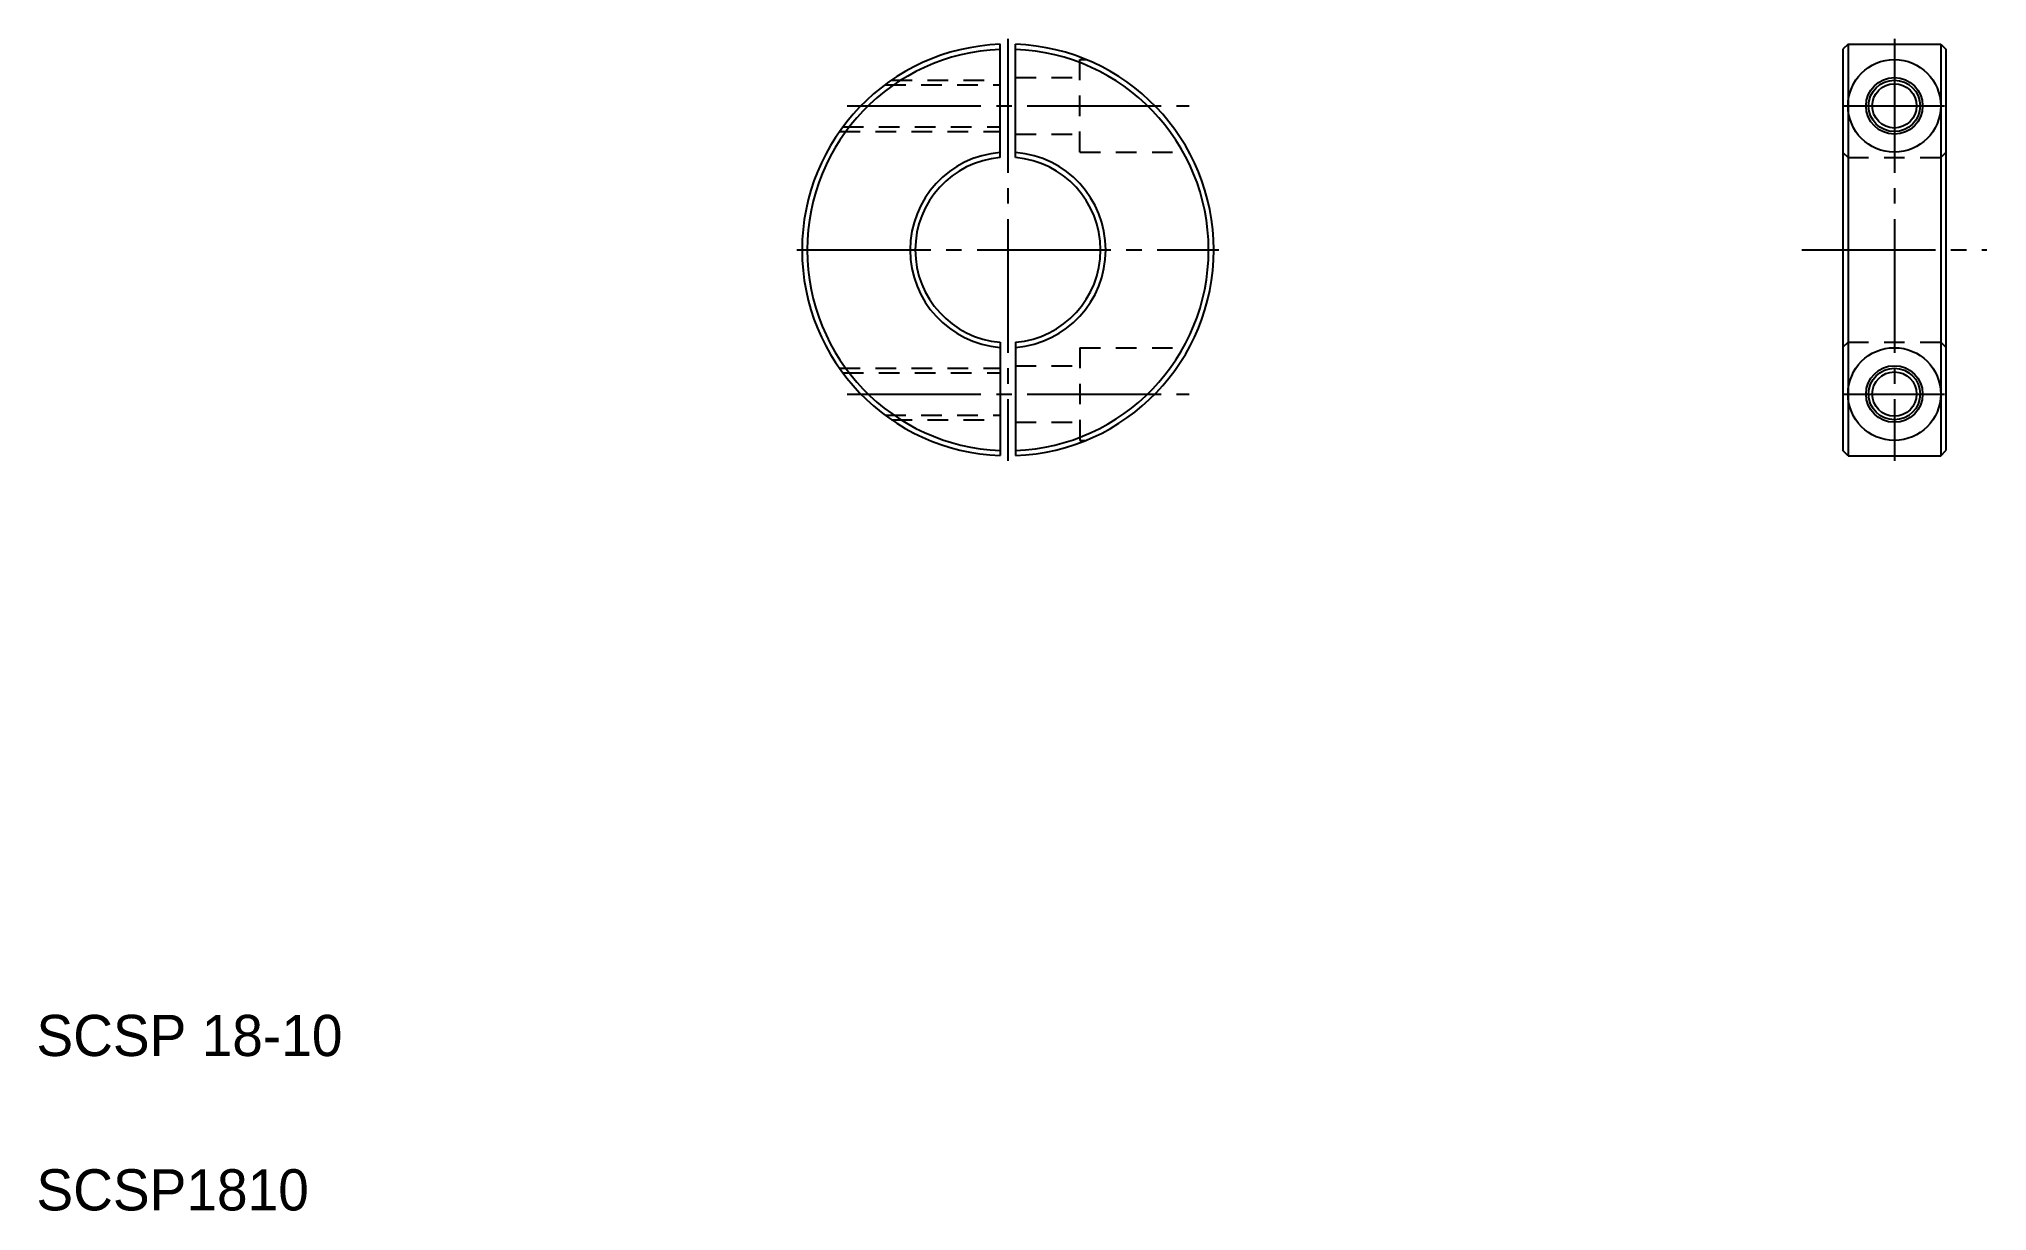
# Model space of a CAD drawing. Extents: x 39 to 228, y 114 to 228.
import ezdxf

# ---------------------------------------------------------------- set-up
doc = ezdxf.new("R2010")
doc.units = 0
doc.linetypes.add('CENTER', pattern=[17.5, 13, -1.5, 1.5, -1.5])
doc.linetypes.add('DASHED', pattern=[3.5, 2, -1.5])
doc.layers.get('0').update_dxf_attribs({"linetype": 'CONTINUOUS'})
doc.layers.add('CENTER', color=1, linetype='CENTER')

msp = doc.modelspace()

# ---------------------------------------------------------------- linework, layer by layer
at = {"color": 7, "linetype": 'CONTINUOUS'}
for p, q in [((131.91, 216.55), (131.91, 227.57)), ((133.41, 216.55), (133.41, 227.57)), ((214.28, 227.58), (213.78, 227.08)), ((214.28, 227.58), (214.28, 187.58)), ((214.28, 227.58), (223.28, 227.58)), ((223.28, 227.58), (223.28, 187.58)), ((223.28, 227.58), (223.78, 227.08)), ((213.78, 227.08), (213.78, 188.08)), ((223.78, 227.08), (223.78, 188.08)), ((131.91, 198.62), (131.91, 187.6)), ((133.41, 198.62), (133.41, 187.6)), ((214.28, 187.58), (213.78, 188.08)), ((214.28, 187.58), (223.28, 187.58)), ((223.28, 187.58), (223.78, 188.08))]:
    msp.add_line(p, q, dxfattribs=at)
at = {"color": 3, "linetype": 'DASHED'}
for p, q in [((139.66, 217.08), (139.66, 226.08)), ((139.66, 226.08), (140.26, 226.08)), ((120.73, 223.63), (131.91, 223.63)), ((121.36, 224.08), (131.91, 224.08)), ((133.41, 224.33), (139.66, 224.33)), ((116.3, 219.08), (131.91, 219.08)), ((116.63, 219.53), (131.91, 219.53)), ((133.41, 218.83), (139.66, 218.83)), ((139.66, 217.08), (150.26, 217.08)), ((213.78, 217.05), (214.28, 216.55)), ((214.28, 216.55), (223.28, 216.55)), ((223.28, 216.55), (223.78, 217.05)), ((139.66, 198.08), (139.66, 189.08)), ((139.66, 198.08), (150.26, 198.08)), ((213.78, 198.12), (214.28, 198.62)), ((214.28, 198.62), (223.28, 198.62)), ((223.28, 198.62), (223.78, 198.12)), ((116.3, 196.08), (131.91, 196.08)), ((116.63, 195.63), (131.91, 195.63)), ((133.41, 196.33), (139.66, 196.33)), ((120.73, 191.53), (131.91, 191.53)), ((121.36, 191.08), (131.91, 191.08)), ((133.41, 190.83), (139.66, 190.83)), ((139.66, 189.08), (140.26, 189.08))]:
    msp.add_line(p, q, dxfattribs=at)
for centre, radius in [((218.78, 221.58), 4.5), ((218.78, 221.58), 2.15), ((218.78, 193.58), 4.5), ((218.78, 193.58), 2.15)]:
    msp.add_circle(centre, radius)
at = {"color": 7, "linetype": 'CONTINUOUS'}
for centre in [(218.78, 221.58), (218.78, 193.58)]:
    msp.add_circle(centre, 2.75, dxfattribs=at)
at = {"color": 3, "linetype": 'CONTINUOUS'}
for centre in [(218.78, 221.58), (218.78, 193.58)]:
    msp.add_circle(centre, 2.5, dxfattribs=at)
for radius, start, end in [(20, 92.1491, 267.8509), (20, 272.1491, 87.8509), (19.5, 92.2042, 267.7958), (19.5, 272.2042, 87.7958), (9.5, 94.5281, 265.4719), (9, 94.7802, 265.2198), (9.5, 274.5281, 85.4719), (9, 274.7802, 85.2198)]:
    msp.add_arc((132.66, 207.58), radius, start, end)
at = {"layer": 'CENTER', "color": 1, "linetype": 'CENTER'}
for p, q in [((132.66, 228.08), (132.66, 187.08)), ((218.78, 228.08), (218.78, 187.08)), ((117.04, 221.58), (150.28, 221.58)), ((213.91, 221.58), (223.66, 221.58)), ((112.16, 207.58), (153.16, 207.58)), ((209.78, 207.58), (227.78, 207.58)), ((117.04, 193.58), (150.28, 193.58)), ((213.91, 193.58), (223.66, 193.58))]:
    msp.add_line(p, q, dxfattribs=at)

# ---------------------------------------------------------------- texts
for s, p in [('SCSP 18-10', (38.28, 129.25)), ('SCSP1810', (38.28, 114.25))]:
    msp.add_text(s, height=4).set_placement(p)

doc.saveas('drawing.dxf')
